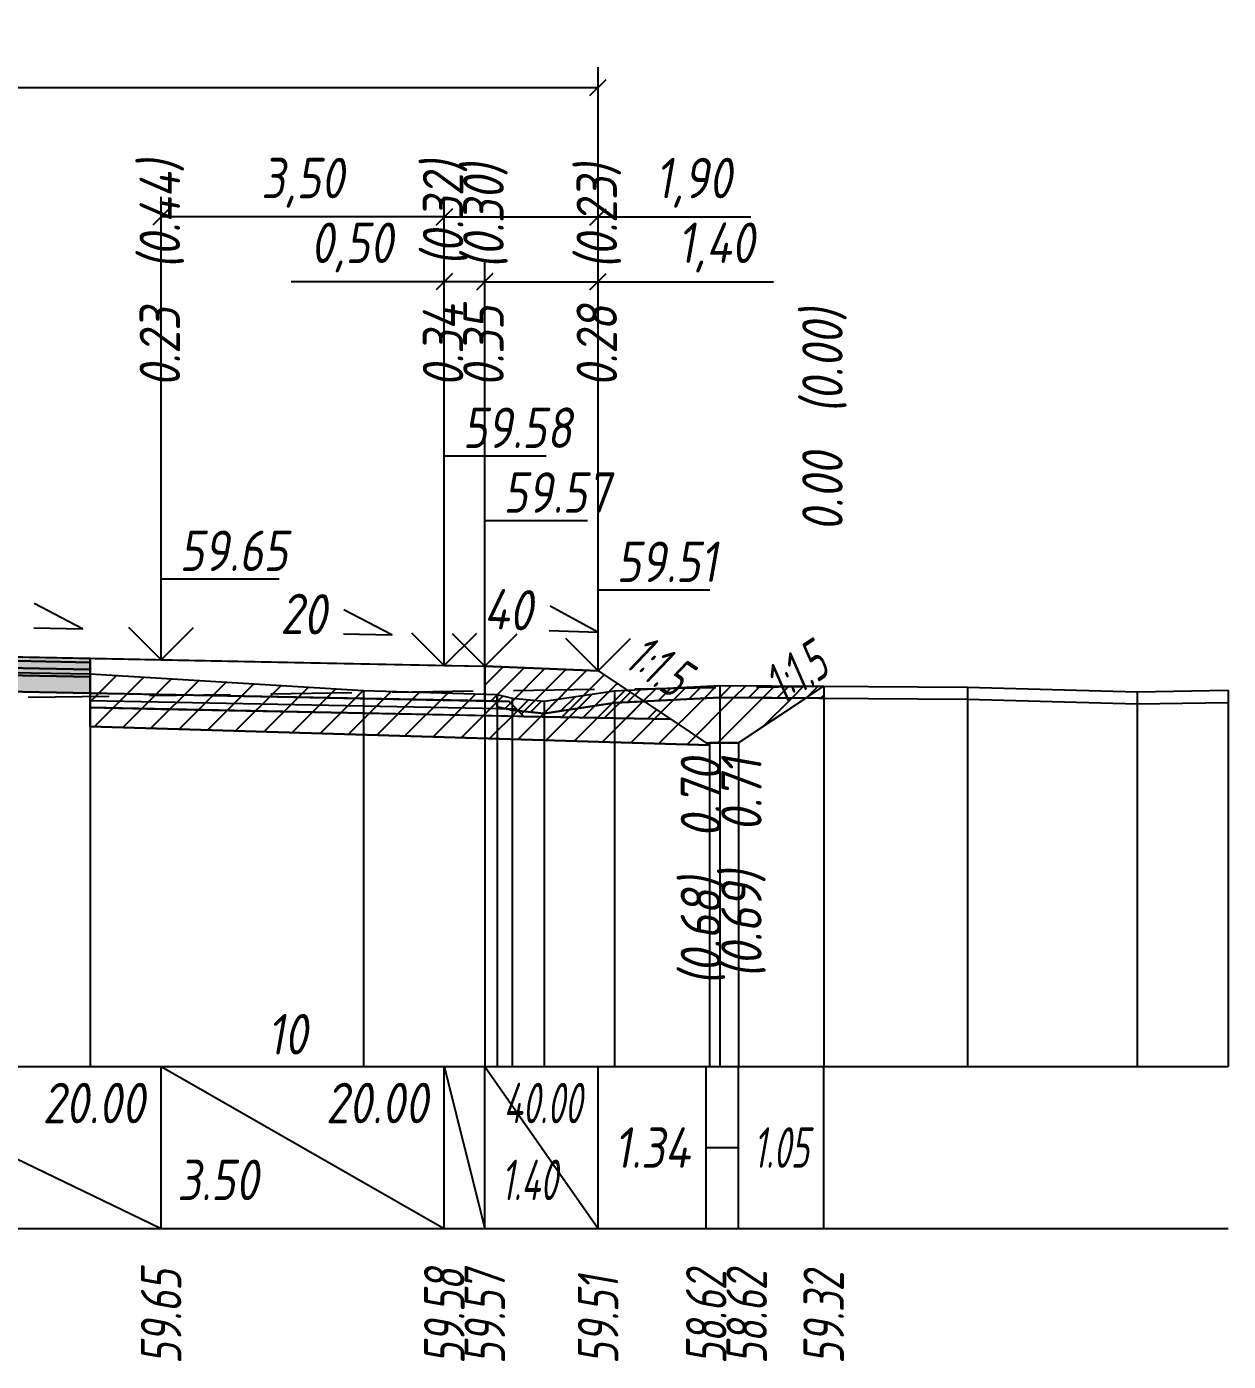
# Model space of a CAD drawing. Extents: x -717 to 1451, y -133302 to 233.
# Drawn here: x 169 to 243.2, y -63834.2 to -63751.8 of the extents above; entities that cross this region are included whole.
import ezdxf
from ezdxf.enums import TextEntityAlignment as Align

# ---------------------------------------------------------------- set-up
doc = ezdxf.new("R2010")
doc.units = 0
doc.linetypes.add('штриховая', pattern=[0.75, 0.5, -0.25])
for name, color, linetype in [('Интерполированный поперечник', 2, 'Continuous'), ('Код_514', 1, 'Continuous'), ('Контур_0', 7, 'Continuous'), ('Контур_2521', 7, 'Continuous'), ('Контур_2564', 7, 'Continuous'), ('Контур_2660', 7, 'Continuous'), ('Контур_2665', 7, 'Continuous'), ('Контур_400', 7, 'Continuous'), ('Контур_508', 7, 'Continuous'), ('Контур_512', 7, 'Continuous'), ('Контур_513', 7, 'Continuous'), ('Контур_818', 7, 'Continuous'), ('Красный поперечник', 1, 'Continuous'), ('Объём_2501', 7, 'Continuous'), ('Объём_2564', 7, 'Continuous'), ('Объём_2650', 7, 'Continuous'), ('Объём_2660', 7, 'Continuous'), ('Объём_2661', 7, 'Continuous'), ('Объём_2662', 7, 'Continuous'), ('Объём_2663', 7, 'Continuous'), ('Объём_2664', 7, 'Continuous'), ('Объём_2665', 7, 'Continuous'), ('Объём_2666', 7, 'Continuous'), ('Объём_2667', 7, 'Continuous'), ('Объём_2668', 7, 'Continuous'), ('Объём_2669', 7, 'Continuous'), ('Объём_2675', 7, 'Continuous'), ('Объём_2753', 7, 'Continuous'), ('Откосы', 7, 'Continuous'), ('Отметки покрытия', 7, 'Continuous'), ('Рабочие отметки', 7, 'Continuous'), ('Рабочие отметки доп.', 7, 'Continuous'), ('Слои выравнивания', 7, 'Continuous'), ('Таблица', 7, 'Continuous'), ('Уклоны проезжей части', 7, 'Continuous'), ('Черный поперечник', 3, 'Continuous')]:
    doc.layers.add(name, color=color, linetype=linetype)
for name, color, linetype, true_color in [('Контур_2540', 2, 'Continuous', 0xffff00), ('Контур_2560', 2, 'Continuous', 0xffff00), ('Контур_2561', 7, 'Continuous', 0xff8040), ('Контур_2562', 3, 'Continuous', 0x00ff00), ('Контур_2563', 7, 'Continuous', 0xff8000), ('Контур_2570', 7, 'Continuous', 0x80ff00), ('Контур_2725', 7, 'Continuous', 0x323232), ('Контур_2736', 4, 'Continuous', 0x00ffff), ('Контур_2737', 4, 'Continuous', 0x00ffff), ('Контур_2738', 4, 'Continuous', 0x00ffff), ('Контур_2739', 4, 'Continuous', 0x00ffff), ('Контур_2741', 4, 'Continuous', 0x00ffff), ('Контур_2742', 4, 'Continuous', 0x00ffff), ('Контур_2743', 4, 'Continuous', 0x00ffff), ('Контур_2744', 7, 'Continuous', 0xa4ffff), ('Контур_2745', 7, 'Continuous', 0xa4ffff), ('Контур_2747', 4, 'Continuous', 0x00ffff), ('Контур_2748', 4, 'Continuous', 0x00ffff), ('Контур_2749', 4, 'Continuous', 0x00ffff), ('Контур_2750', 4, 'Continuous', 0x00ffff), ('Контур_2751', 4, 'Continuous', 0x00ffff), ('Контур_2752', 4, 'Continuous', 0x00ffff), ('Контур_2760', 7, 'Continuous', 0x323232), ('Контур_2761', 7, 'Continuous', 0x323232), ('Контур_2762', 7, 'Continuous', 0x323232), ('Контур_2763', 7, 'Continuous', 0x323232), ('Контур_402', 7, 'Continuous', 0xff6464), ('Контур_703', 4, 'Continuous', 0x00ffff), ('Контур_705', 4, 'Continuous', 0x00ffff), ('Контур_707', 4, 'Continuous', 0x00ffff), ('Контур_720', 131, 'Continuous', 0xaaffff), ('Объём_2500', 7, 'Continuous', 0xc0c0c0), ('Объём_2520', 7, 'Continuous', 0x80ffff), ('Объём_2540', 2, 'Continuous', 0xffff00), ('Объём_2560', 2, 'Continuous', 0xffff00), ('Объём_2561', 7, 'Continuous', 0xff8040), ('Объём_2562', 3, 'Continuous', 0x00ff00), ('Объём_2563', 7, 'Continuous', 0xff8000), ('Объём_2570', 7, 'Continuous', 0x80ff00), ('Объём_2600', 7, 'Continuous', 0x808000), ('Объём_2746', 2, 'Continuous', 0xffff00)]:
    doc.layers.add(name, color=color, linetype=linetype, true_color=true_color)
doc.styles.get("Standard").update_dxf_attribs({"font": 'txt', "height": 2.5})
doc.styles.add('М', font='romand.shx', dxfattribs={"width": 0.8, "oblique": 10, "height": 2.5})
doc.dimstyles.new('ISO-25', dxfattribs={"dimtxt": 2.5, "dimasz": 2.5, "dimexe": 1.25, "dimexo": 0.625, "dimtad": 1, "dimtxsty": 'Standard', "dimcen": 2.5, "dimadec": 0, "dimazin": 0, "dimtfac": 1, "dimtmove": 0, "dimatfit": 3, "dimfxl": 1, "dimarcsym": 0})

# ---------------------------------------------------------------- blocks, each defined once
blk = doc.blocks.new('_Oblique')
at = {"color": 0, "linetype": 'ByBlock', "lineweight": -2}
blk.add_line((-0.5, -0.5), (0.5, 0.5), dxfattribs=at)
blk = doc.blocks.new('*D1534')
at = {"color": 0, "lineweight": -2, "transparency": 16777216}
for p, q in [((197.274, -63790.701), (197.274, -63766.261)), ((204.274, -63790.981), (204.274, -63766.261)), ((197.274, -63767.511), (204.274, -63767.511)), ((204.274, -63767.511), (215.108, -63767.511))]:
    blk.add_line(p, q, dxfattribs=at)
at = {"layer": 'Defpoints', "color": 0, "transparency": 16777216}
for p in [(204.274, -63767.511), (197.274, -63791.326), (204.274, -63791.606)]:
    blk.add_point(p, dxfattribs=at)
at = {"color": 0, "lineweight": -2, "transparency": 16777216, "rotation": 180}
blk.add_blockref('_Oblique', (197.274, -63767.511), dxfattribs=at)
at = {"color": 0, "lineweight": -2, "transparency": 16777216}
blk.add_blockref('_Oblique', (204.274, -63767.511), dxfattribs=at)
at = {"color": 0, "transparency": 16777216, "insert": (211.568, -63765.398), "char_height": 2.5, "width": 8.75, "attachment_point": 5, "style": 'М'}
blk.add_mtext('1,40', dxfattribs=at)
blk = doc.blocks.new('*D1536')
at = {"color": 0, "lineweight": -2, "transparency": 16777216}
for p, q in [((194.774, -63790.651), (194.774, -63766.261)), ((197.274, -63790.701), (197.274, -63766.261)), ((194.774, -63767.511), (185.307, -63767.511)), ((197.274, -63767.511), (194.774, -63767.511))]:
    blk.add_line(p, q, dxfattribs=at)
at = {"layer": 'Defpoints', "color": 0, "transparency": 16777216}
for p in [(197.274, -63767.511), (194.774, -63791.276), (197.274, -63791.326)]:
    blk.add_point(p, dxfattribs=at)
at = {"color": 0, "lineweight": -2, "transparency": 16777216, "rotation": 180}
blk.add_blockref('_Oblique', (194.774, -63767.511), dxfattribs=at)
at = {"color": 0, "lineweight": -2, "transparency": 16777216}
blk.add_blockref('_Oblique', (197.274, -63767.511), dxfattribs=at)
at = {"color": 0, "transparency": 16777216, "insert": (189.068, -63765.398), "char_height": 2.5, "width": 9.16667, "attachment_point": 5, "style": 'М'}
blk.add_mtext('0,50', dxfattribs=at)
blk = doc.blocks.new('*D1538')
at = {"color": 0, "lineweight": -2, "transparency": 16777216}
for p, q in [((177.274, -63790.301), (177.274, -63762.261)), ((194.774, -63790.651), (194.774, -63762.261)), ((194.774, -63763.511), (177.274, -63763.511))]:
    blk.add_line(p, q, dxfattribs=at)
at = {"layer": 'Defpoints', "color": 0, "transparency": 16777216}
for p in [(177.274, -63763.511), (177.274, -63790.926), (194.774, -63791.276)]:
    blk.add_point(p, dxfattribs=at)
at = {"color": 0, "lineweight": -2, "transparency": 16777216, "rotation": 180}
blk.add_blockref('_Oblique', (177.274, -63763.511), dxfattribs=at)
at = {"color": 0, "lineweight": -2, "transparency": 16777216}
blk.add_blockref('_Oblique', (194.774, -63763.511), dxfattribs=at)
at = {"color": 0, "transparency": 16777216, "insert": (186.024, -63761.398), "char_height": 2.5, "width": 9.58333, "attachment_point": 5, "style": 'М'}
blk.add_mtext('3,50', dxfattribs=at)
blk = doc.blocks.new('*D1539')
at = {"color": 0, "lineweight": -2, "transparency": 16777216}
for p, q in [((194.774, -63790.651), (194.774, -63762.261)), ((204.274, -63790.981), (204.274, -63762.261)), ((194.774, -63763.511), (204.274, -63763.511)), ((204.274, -63763.511), (213.723, -63763.511))]:
    blk.add_line(p, q, dxfattribs=at)
at = {"layer": 'Defpoints', "color": 0, "transparency": 16777216}
for p in [(194.774, -63763.511), (194.774, -63791.276), (204.274, -63791.606)]:
    blk.add_point(p, dxfattribs=at)
at = {"color": 0, "lineweight": -2, "transparency": 16777216, "rotation": 180}
blk.add_blockref('_Oblique', (194.774, -63763.511), dxfattribs=at)
at = {"color": 0, "lineweight": -2, "transparency": 16777216}
blk.add_blockref('_Oblique', (204.274, -63763.511), dxfattribs=at)
at = {"color": 0, "transparency": 16777216, "insert": (210.183, -63761.398), "char_height": 2.5, "width": 8.75, "attachment_point": 5, "style": 'М'}
blk.add_mtext('1,90', dxfattribs=at)
blk = doc.blocks.new('*D1541')
at = {"color": 0, "lineweight": -2, "transparency": 16777216}
for p, q in [((108.774, -63790.981), (108.774, -63754.261)), ((204.274, -63790.981), (204.274, -63754.261)), ((108.774, -63755.511), (204.274, -63755.511))]:
    blk.add_line(p, q, dxfattribs=at)
at = {"layer": 'Defpoints', "color": 0, "transparency": 16777216}
for p in [(204.274, -63755.511), (108.774, -63791.606), (204.274, -63791.606)]:
    blk.add_point(p, dxfattribs=at)
at = {"color": 0, "lineweight": -2, "transparency": 16777216, "rotation": 180}
blk.add_blockref('_Oblique', (108.774, -63755.511), dxfattribs=at)
at = {"color": 0, "lineweight": -2, "transparency": 16777216}
blk.add_blockref('_Oblique', (204.274, -63755.511), dxfattribs=at)
at = {"color": 0, "transparency": 16777216, "insert": (156.524, -63753.398), "char_height": 2.5, "width": 10.41667, "attachment_point": 5, "style": 'М'}
blk.add_mtext('19,10', dxfattribs=at)

msp = doc.modelspace()

# ---------------------------------------------------------------- hatches: boundary and pattern name
at = {"layer": 'Объём_2563'}
h = msp.add_hatch(dxfattribs=at)
h.set_pattern_fill('ANSI31', color=256, scale=0.3)
h.paths.add_polyline_path([(199.692, -63794.362), (198.774, -63793.444), (197.274, -63793.414), (197.274, -63791.264), (204.274, -63791.544), (208.774, -63794.544)])
at = {"layer": 'Объём_2570'}
h = msp.add_hatch(dxfattribs=at)
h.set_pattern_fill('ANSI31', color=256, scale=0.2)
h.paths.add_polyline_path([(218.214, -63793.246), (211.797, -63793.202), (205.292, -63793.535), (200.952, -63794.183), (198.967, -63793.98), (198.048, -63793.773), (198.048, -63793.023), (198.967, -63793.23), (200.952, -63793.433), (205.292, -63792.785), (211.797, -63792.452), (218.214, -63792.496)])
at = {"layer": 'Объём_2600'}
h = msp.add_hatch(dxfattribs=at)
h.set_pattern_fill('ANSI31', color=6, scale=0.4)
h.paths.add_polyline_path([(212.958, -63796), (211.165, -63796), (211.165, -63796.138), (172.892, -63794.99), (172.892, -63791.727), (189.775, -63792.762), (198.048, -63793.023), (198.048, -63793.773), (198.967, -63793.98), (200.952, -63794.183), (205.292, -63793.535), (211.797, -63793.202), (217.101, -63793.238)])
h = msp.add_hatch(dxfattribs=at)
h.set_pattern_fill('HONEY', color=5, scale=0.3)
h.paths.add_polyline_path([(217.101, -63793.238), (218.214, -63792.496), (218.214, -63793.246)])
h = msp.add_hatch(dxfattribs=at)
h.set_pattern_fill('HONEY', color=5, scale=0.3)
h.paths.add_polyline_path([(217.101, -63793.238), (218.214, -63792.496), (218.214, -63793.246)])
at = {"layer": 'Слои выравнивания'}
for color, points in [(2, [(156.524, -63790.449), (165.576, -63790.63), (172.892, -63790.776), (172.892, -63791.026), (165.576, -63790.88), (156.524, -63790.699)]), (3, [(156.524, -63790.699), (165.576, -63790.88), (172.892, -63791.026), (172.892, -63791.476), (165.576, -63791.33), (156.524, -63791.149)]), (4, [(156.524, -63791.149), (165.576, -63791.33), (172.892, -63791.476), (172.892, -63791.926), (165.576, -63791.78), (156.524, -63791.599)]), (5, [(156.524, -63791.599), (165.576, -63791.78), (172.892, -63791.926), (172.892, -63792.926), (165.576, -63792.78), (156.524, -63792.599)])]:
    msp.add_hatch(color=color, dxfattribs=at).paths.add_polyline_path(points)

# ---------------------------------------------------------------- linework, layer by layer
at = {"layer": 'Интерполированный поперечник', "linetype": 'штриховая', "ltscale": 10, "flags": 128}
msp.add_lwpolyline([(86.566, -63794.315), (218.214, -63792.496)], dxfattribs=at)
at = {"layer": 'Код_514'}
for p, q in [((156.524, -63816), (177.274, -63826)), ((177.274, -63826), (177.274, -63816)), ((177.274, -63816), (194.774, -63826)), ((194.774, -63826), (194.774, -63816)), ((194.774, -63816), (197.274, -63826)), ((197.274, -63826), (197.274, -63816)), ((197.274, -63816), (204.274, -63826)), ((204.274, -63826), (204.274, -63816)), ((210.958, -63826), (210.958, -63816)), ((212.958, -63826), (212.958, -63816)), ((218.214, -63826), (218.214, -63816)), ((210.958, -63821), (212.958, -63821))]:
    msp.add_line(p, q, dxfattribs=at)
at = {"layer": 'Контур_0', "flags": 128}
for points in [[(172.892, -63790.776), (197.274, -63791.264), (197.274, -63793.414), (172.892, -63792.926), (172.892, -63790.776), (172.892, -63790.776)], [(204.274, -63791.544), (205.956, -63792.665), (205.956, -63792.665), (205.956, -63792.665), (205.956, -63792.665), (205.956, -63792.665), (205.956, -63792.665), (205.956, -63792.665), (205.956, -63792.665), (205.956, -63792.665), (205.956, -63792.665), (205.956, -63792.665), (205.956, -63792.665), (205.956, -63792.665), (205.956, -63792.665), (210.958, -63796)], [(204.274, -63791.544), (205.956, -63792.665), (205.956, -63792.665), (205.956, -63792.665), (205.956, -63792.665), (205.956, -63792.665), (205.956, -63792.665), (205.956, -63792.665), (205.956, -63792.665), (205.956, -63792.665), (205.956, -63792.665), (205.956, -63792.665), (205.956, -63792.665), (205.956, -63792.665), (205.956, -63792.665), (210.958, -63796), (212.958, -63796), (218.214, -63792.496), (218.214, -63792.496), (218.214, -63792.496), (218.214, -63792.496), (218.214, -63792.496), (218.214, -63792.496), (218.214, -63792.496), (218.214, -63792.496), (218.214, -63792.496), (218.214, -63792.496), (218.214, -63792.496), (218.214, -63792.496), (218.214, -63792.496)], [(177.274, -63793.014), (198.774, -63793.444), (199.692, -63794.362), (172.892, -63793.826), (172.892, -63792.926), (177.274, -63793.014), (177.274, -63793.014)], [(197.274, -63793.414), (198.774, -63793.444), (199.692, -63794.362), (208.774, -63794.544)]]:
    msp.add_lwpolyline(points, dxfattribs=at)
at = {"layer": 'Контур_2521', "color": 250, "flags": 128}
msp.add_lwpolyline([(172.892, -63793.376), (199.233, -63793.903)], dxfattribs=at)
at = {"layer": 'Контур_2540', "flags": 128}
msp.add_lwpolyline([(177.274, -63793.914), (208.774, -63794.544), (211.165, -63796.138), (172.892, -63794.99), (172.892, -63793.826), (177.274, -63793.914), (177.274, -63793.914)], dxfattribs=at)
at = {"layer": 'Контур_2560', "flags": 128}
msp.add_lwpolyline([(197.274, -63791.264), (204.274, -63791.544), (204.274, -63791.544), (204.274, -63791.544)], dxfattribs=at)
at = {"layer": 'Контур_2561', "flags": 128}
msp.add_lwpolyline([(197.274, -63791.264), (197.274, -63791.264), (204.274, -63791.544), (204.274, -63791.544), (197.274, -63791.264)], dxfattribs=at)
at = {"layer": 'Контур_2562', "flags": 128}
msp.add_lwpolyline([(204.274, -63791.544), (204.274, -63791.544), (204.274, -63791.544), (204.274, -63791.544), (204.274, -63791.544)], dxfattribs=at)
at = {"layer": 'Контур_2563', "flags": 128}
msp.add_lwpolyline([(199.692, -63794.362), (198.774, -63793.444), (197.274, -63793.414), (197.274, -63791.264), (204.274, -63791.544), (208.774, -63794.544), (199.692, -63794.362), (199.692, -63794.362)], dxfattribs=at)
at = {"layer": 'Контур_2564', "flags": 128}
msp.add_lwpolyline([(197.274, -63791.264), (204.274, -63791.544)], dxfattribs=at)
at = {"layer": 'Контур_2570', "flags": 128}
msp.add_lwpolyline([(165.576, -63791.61), (172.892, -63791.727), (189.775, -63792.762), (198.048, -63793.023), (198.048, -63793.773), (198.967, -63793.98), (200.952, -63794.183), (205.292, -63793.535), (211.797, -63793.202), (227.107, -63793.308), (237.591, -63793.592), (243.214, -63793.497)], dxfattribs=at)
at = {"layer": 'Контур_2660', "flags": 128}
msp.add_lwpolyline([(172.892, -63794.99), (211.165, -63796.138)], dxfattribs=at)
at = {"layer": 'Контур_2665', "flags": 128}
msp.add_lwpolyline([(204.274, -63791.544), (204.274, -63791.544)], dxfattribs=at)
at = {"layer": 'Контур_2725', "flags": 128}
msp.add_lwpolyline([(128.071, -63793.168), (135.774, -63793.014), (135.9, -63793.011), (151.072, -63792.708), (156.524, -63792.599), (165.576, -63792.78), (172.892, -63792.926)], dxfattribs=at)
at = {"layer": 'Контур_2736', "flags": 128}
for points in [[(204.274, -63791.544), (205.956, -63792.665)], [(205.956, -63792.665), (210.958, -63796)]]:
    msp.add_lwpolyline(points, dxfattribs=at)
at = {"layer": 'Контур_2737', "flags": 128}
msp.add_lwpolyline([(205.956, -63792.665), (205.956, -63792.665)], dxfattribs=at)
at = {"layer": 'Контур_2738', "flags": 128}
msp.add_lwpolyline([(205.956, -63792.665), (205.956, -63792.665)], dxfattribs=at)
at = {"layer": 'Контур_2739', "flags": 128}
msp.add_lwpolyline([(205.956, -63792.665), (205.956, -63792.665)], dxfattribs=at)
at = {"layer": 'Контур_2741', "flags": 128}
msp.add_lwpolyline([(218.214, -63792.496), (218.214, -63792.496)], dxfattribs=at)
at = {"layer": 'Контур_2742', "flags": 128}
msp.add_lwpolyline([(218.214, -63792.496), (218.214, -63792.496)], dxfattribs=at)
at = {"layer": 'Контур_2743', "flags": 128}
msp.add_lwpolyline([(218.214, -63792.496), (218.214, -63792.496)], dxfattribs=at)
at = {"layer": 'Контур_2744', "flags": 128}
msp.add_lwpolyline([(218.214, -63792.496), (218.214, -63792.496)], dxfattribs=at)
msp.add_lwpolyline([(218.214, -63792.496), (218.214, -63792.496)], dxfattribs=at)
msp.add_lwpolyline([(218.214, -63792.496), (218.214, -63792.496)], dxfattribs=at)
msp.add_lwpolyline([(218.214, -63792.496), (218.214, -63792.496)], dxfattribs=at)
msp.add_lwpolyline([(218.214, -63792.496), (218.214, -63792.496)], dxfattribs=at)
msp.add_lwpolyline([(218.214, -63792.496), (218.214, -63792.496)], dxfattribs=at)
at = {"layer": 'Контур_2745', "flags": 128}
msp.add_lwpolyline([(205.956, -63792.665), (205.956, -63792.665)], dxfattribs=at)
msp.add_lwpolyline([(205.956, -63792.665), (205.956, -63792.665)], dxfattribs=at)
msp.add_lwpolyline([(205.956, -63792.665), (205.956, -63792.665)], dxfattribs=at)
msp.add_lwpolyline([(205.956, -63792.665), (205.956, -63792.665)], dxfattribs=at)
msp.add_lwpolyline([(205.956, -63792.665), (205.956, -63792.665)], dxfattribs=at)
msp.add_lwpolyline([(205.956, -63792.665), (205.956, -63792.665)], dxfattribs=at)
at = {"layer": 'Контур_2747', "flags": 128}
msp.add_lwpolyline([(205.956, -63792.665), (205.956, -63792.665)], dxfattribs=at)
at = {"layer": 'Контур_2748', "flags": 128}
msp.add_lwpolyline([(205.956, -63792.665), (205.956, -63792.665)], dxfattribs=at)
at = {"layer": 'Контур_2749', "flags": 128}
msp.add_lwpolyline([(205.956, -63792.665), (205.956, -63792.665)], dxfattribs=at)
at = {"layer": 'Контур_2750', "flags": 128}
msp.add_lwpolyline([(218.214, -63792.496), (218.214, -63792.496)], dxfattribs=at)
at = {"layer": 'Контур_2751', "flags": 128}
msp.add_lwpolyline([(218.214, -63792.496), (218.214, -63792.496)], dxfattribs=at)
at = {"layer": 'Контур_2752', "flags": 128}
msp.add_lwpolyline([(218.214, -63792.496), (218.214, -63792.496)], dxfattribs=at)
at = {"layer": 'Контур_2760', "flags": 128}
msp.add_lwpolyline([(128.071, -63791.018), (135.774, -63790.864), (135.9, -63790.861), (151.072, -63790.558), (156.524, -63790.449), (165.576, -63790.63), (172.892, -63790.776)], dxfattribs=at)
at = {"layer": 'Контур_2761', "flags": 128}
msp.add_lwpolyline([(128.071, -63791.268), (135.774, -63791.114), (135.9, -63791.111), (151.072, -63790.808), (156.524, -63790.699), (165.576, -63790.88), (172.892, -63791.026)], dxfattribs=at)
at = {"layer": 'Контур_2762', "flags": 128}
msp.add_lwpolyline([(128.071, -63791.718), (135.774, -63791.564), (135.9, -63791.561), (151.072, -63791.258), (156.524, -63791.149), (165.576, -63791.33), (172.892, -63791.476)], dxfattribs=at)
at = {"layer": 'Контур_2763', "flags": 128}
msp.add_lwpolyline([(128.071, -63792.168), (135.774, -63792.014), (135.9, -63792.011), (151.072, -63791.708), (156.524, -63791.599), (165.576, -63791.78), (172.892, -63791.926)], dxfattribs=at)
at = {"layer": 'Контур_400', "flags": 128}
msp.add_lwpolyline([(156.524, -63790.449), (177.274, -63790.864), (194.774, -63791.214), (194.774, -63791.214), (194.774, -63791.214), (194.774, -63791.214), (194.774, -63791.214), (194.774, -63791.214), (197.274, -63791.264)], dxfattribs=at)
at = {"layer": 'Контур_402', "flags": 128}
msp.add_lwpolyline([(105, -63796.045), (128.071, -63795.353), (128.071, -63793.168), (156.524, -63792.599), (172.892, -63792.926), (172.892, -63794.99), (211.165, -63796.138)], dxfattribs=at)
at = {"layer": 'Контур_508', "flags": 128}
msp.add_lwpolyline([(105, -63796.045), (128.071, -63795.353), (128.071, -63793.168), (156.524, -63792.599), (172.892, -63792.926), (172.892, -63794.99), (211.165, -63796.138), (211.165, -63796), (212.958, -63796), (218.214, -63792.496)], dxfattribs=at)
at = {"layer": 'Контур_512', "flags": 128}
msp.add_lwpolyline([(172.892, -63794.99), (211.165, -63796.138), (211.165, -63796), (212.958, -63796), (218.214, -63792.496)], dxfattribs=at)
at = {"layer": 'Контур_513', "flags": 128}
msp.add_lwpolyline([(105, -63796.045), (128.071, -63795.353), (128.071, -63793.168), (156.524, -63792.599), (172.892, -63792.926), (172.892, -63794.99), (211.165, -63796.138), (211.165, -63796), (212.958, -63796), (218.214, -63792.496)], dxfattribs=at)
at = {"layer": 'Контур_703', "flags": 128}
msp.add_lwpolyline([(204.274, -63791.544), (205.956, -63792.665)], dxfattribs=at)
at = {"layer": 'Контур_705', "flags": 128}
msp.add_lwpolyline([(205.956, -63792.665), (205.956, -63792.665)], dxfattribs=at)
at = {"layer": 'Контур_707', "flags": 128}
msp.add_lwpolyline([(212.958, -63796), (218.214, -63792.496)], dxfattribs=at)
at = {"layer": 'Контур_720', "flags": 128}
msp.add_lwpolyline([(210.958, -63796), (212.958, -63796)], dxfattribs=at)
at = {"layer": 'Контур_818', "flags": 128}
msp.add_lwpolyline([(105, -63792.785), (111.718, -63792.467), (128.071, -63791.812), (135.9, -63791.671), (151.072, -63791.317), (156.524, -63791.427), (165.576, -63791.61), (172.892, -63791.727), (189.775, -63792.762), (198.048, -63793.023), (198.048, -63793.773), (198.967, -63793.98), (200.952, -63794.183), (205.292, -63793.535), (211.797, -63793.202), (218.214, -63793.246)], dxfattribs=at)
at = {"layer": 'Красный поперечник'}
for p, q in [((156.524, -63790.449), (177.274, -63790.864)), ((177.274, -63790.864), (194.774, -63791.214)), ((194.774, -63791.214), (197.274, -63791.264)), ((197.274, -63791.264), (204.274, -63791.544)), ((204.274, -63791.544), (210.958, -63796)), ((212.958, -63796), (218.214, -63792.496)), ((218.214, -63792.496), (218.214, -63816)), ((172.892, -63794.99), (172.892, -63816)), ((210.958, -63796), (212.958, -63796)), ((211.165, -63796), (211.165, -63816)), ((211.165, -63796.138), (211.165, -63816)), ((212.958, -63796), (212.958, -63816))]:
    msp.add_line(p, q, dxfattribs=at)
at = {"layer": 'Объём_2500', "flags": 128}
msp.add_lwpolyline([(172.892, -63790.776), (197.274, -63791.264), (197.274, -63793.414), (172.892, -63792.926), (172.892, -63790.776), (172.892, -63790.776)], dxfattribs=at)
at = {"layer": 'Объём_2501', "flags": 128}
msp.add_lwpolyline([(156.524, -63790.449), (177.274, -63790.864), (194.774, -63791.214), (194.774, -63791.214), (194.774, -63791.214), (194.774, -63791.214), (194.774, -63791.214), (194.774, -63791.214), (197.274, -63791.264)], dxfattribs=at)
at = {"layer": 'Объём_2520', "color": 250, "flags": 128}
msp.add_lwpolyline([(177.274, -63793.014), (198.774, -63793.444), (199.692, -63794.362), (172.892, -63793.826), (172.892, -63792.926), (177.274, -63793.014), (177.274, -63793.014)], dxfattribs=at)
at = {"layer": 'Объём_2540', "flags": 128}
msp.add_lwpolyline([(177.274, -63793.914), (208.774, -63794.544), (211.165, -63796.138), (172.892, -63794.99), (172.892, -63793.826), (177.274, -63793.914), (177.274, -63793.914)], dxfattribs=at)
at = {"layer": 'Объём_2560', "flags": 128}
msp.add_lwpolyline([(197.274, -63791.264), (204.274, -63791.544), (204.274, -63791.544), (204.274, -63791.544)], dxfattribs=at)
at = {"layer": 'Объём_2561', "flags": 128}
msp.add_lwpolyline([(197.274, -63791.264), (197.274, -63791.264), (204.274, -63791.544), (204.274, -63791.544), (197.274, -63791.264)], dxfattribs=at)
at = {"layer": 'Объём_2562', "flags": 128}
msp.add_lwpolyline([(204.274, -63791.544), (204.274, -63791.544), (204.274, -63791.544), (204.274, -63791.544), (204.274, -63791.544)], dxfattribs=at)
at = {"layer": 'Объём_2563', "color": 250, "flags": 128}
msp.add_lwpolyline([(199.692, -63794.362), (198.774, -63793.444), (197.274, -63793.414), (197.274, -63791.264), (204.274, -63791.544), (208.774, -63794.544), (199.692, -63794.362), (199.692, -63794.362)], dxfattribs=at)
at = {"layer": 'Объём_2564', "flags": 128}
msp.add_lwpolyline([(197.274, -63791.264), (204.274, -63791.544)], dxfattribs=at)
at = {"layer": 'Объём_2570', "flags": 128}
msp.add_lwpolyline([(218.214, -63793.246), (211.797, -63793.202), (205.292, -63793.535), (200.952, -63794.183), (198.967, -63793.98), (198.048, -63793.773), (198.048, -63793.023), (198.967, -63793.23), (200.952, -63793.433), (205.292, -63792.785), (211.797, -63792.452), (218.214, -63792.496), (218.214, -63793.246), (218.214, -63793.246)], dxfattribs=at)
at = {"layer": 'Объём_2600', "color": 5, "flags": 128}
msp.add_lwpolyline([(217.101, -63793.238), (218.214, -63792.496), (218.214, -63793.246), (217.101, -63793.238), (217.101, -63793.238)], dxfattribs=at)
at = {"layer": 'Объём_2650', "color": 6, "flags": 128}
msp.add_lwpolyline([(212.958, -63796), (211.165, -63796), (211.165, -63796.138), (172.892, -63794.99), (172.892, -63791.727), (189.775, -63792.762), (198.048, -63793.023), (198.048, -63793.773), (198.967, -63793.98), (200.952, -63794.183), (205.292, -63793.535), (211.797, -63793.202), (217.101, -63793.238), (212.958, -63796), (212.958, -63796)], dxfattribs=at)
at = {"layer": 'Объём_2660', "flags": 128}
msp.add_lwpolyline([(172.892, -63794.99), (211.165, -63796.138)], dxfattribs=at)
at = {"layer": 'Объём_2661', "flags": 128}
msp.add_lwpolyline([(204.274, -63791.544), (205.956, -63792.665), (210.958, -63796)], dxfattribs=at)
at = {"layer": 'Объём_2662', "flags": 128}
msp.add_lwpolyline([(212.958, -63796), (218.214, -63792.496)], dxfattribs=at)
at = {"layer": 'Объём_2663', "flags": 128}
msp.add_lwpolyline([(210.958, -63796), (212.958, -63796)], dxfattribs=at)
at = {"layer": 'Объём_2664', "flags": 128}
msp.add_lwpolyline([(210.958, -63796), (212.958, -63796)], dxfattribs=at)
at = {"layer": 'Объём_2665', "flags": 128}
msp.add_lwpolyline([(204.274, -63791.544), (204.274, -63791.544)], dxfattribs=at)
at = {"layer": 'Объём_2666', "flags": 128}
for points in [[(204.274, -63791.544), (205.956, -63792.665)], [(205.956, -63792.665), (210.958, -63796)]]:
    msp.add_lwpolyline(points, dxfattribs=at)
at = {"layer": 'Объём_2667', "flags": 128}
for points in [[(218.214, -63792.496), (218.214, -63792.496)], [(205.956, -63792.665), (205.956, -63792.665)]]:
    msp.add_lwpolyline(points, dxfattribs=at)
at = {"layer": 'Объём_2668', "flags": 128}
for points in [[(218.214, -63792.496), (218.214, -63792.496)], [(205.956, -63792.665), (205.956, -63792.665)]]:
    msp.add_lwpolyline(points, dxfattribs=at)
at = {"layer": 'Объём_2669', "flags": 128}
for points in [[(218.214, -63792.496), (218.214, -63792.496)], [(205.956, -63792.665), (205.956, -63792.665)]]:
    msp.add_lwpolyline(points, dxfattribs=at)
at = {"layer": 'Объём_2675', "flags": 128}
for points in [[(218.214, -63792.496), (218.214, -63792.496)], [(218.214, -63792.496), (218.214, -63792.496)], [(218.214, -63792.496), (218.214, -63792.496)], [(218.214, -63792.496), (218.214, -63792.496)], [(218.214, -63792.496), (218.214, -63792.496)], [(218.214, -63792.496), (218.214, -63792.496)], [(205.956, -63792.665), (205.956, -63792.665)], [(205.956, -63792.665), (205.956, -63792.665)], [(205.956, -63792.665), (205.956, -63792.665)], [(205.956, -63792.665), (205.956, -63792.665)], [(205.956, -63792.665), (205.956, -63792.665)], [(205.956, -63792.665), (205.956, -63792.665)]]:
    msp.add_lwpolyline(points, dxfattribs=at)
at = {"layer": 'Объём_2746', "flags": 128}
msp.add_lwpolyline([(198.967, -63793.98), (200.952, -63794.183), (205.292, -63793.535), (207.12, -63793.441), (210.958, -63796), (211.165, -63796), (211.165, -63796.138), (172.892, -63794.99), (172.892, -63791.727), (189.775, -63792.762), (198.048, -63793.023), (198.048, -63793.773), (198.967, -63793.98), (198.967, -63793.98)], dxfattribs=at)
at = {"layer": 'Объём_2753', "flags": 128}
msp.add_lwpolyline([(172.892, -63790.776), (172.892, -63790.776)], dxfattribs=at)
at = {"layer": 'Откосы', "color": 1, "flags": 128}
for points in [[(169.412, -63788.89), (172.412, -63788.95), (169.442, -63787.39)], [(201.254, -63789.049), (204.252, -63789.169), (201.314, -63787.55)], [(188.537, -63789.272), (191.537, -63789.332), (188.567, -63787.773)]]:
    msp.add_lwpolyline(points, dxfattribs=at)
at = {"layer": 'Отметки покрытия', "color": 1}
for p, q in [((194.774, -63791.214), (194.774, -63778.264)), ((194.774, -63778.264), (201.074, -63778.264)), ((197.274, -63791.264), (197.274, -63782.264)), ((197.274, -63782.264), (203.624, -63782.264)), ((177.274, -63790.864), (177.274, -63785.864)), ((177.274, -63785.864), (184.574, -63785.864)), ((204.274, -63791.544), (204.274, -63786.544)), ((204.274, -63786.544), (211.174, -63786.544)), ((177.274, -63790.864), (175.274, -63788.864)), ((177.274, -63790.864), (179.274, -63788.864)), ((194.774, -63791.214), (192.774, -63789.214)), ((194.774, -63791.214), (196.774, -63789.214)), ((197.274, -63791.264), (195.274, -63789.264)), ((197.274, -63791.264), (199.274, -63789.264)), ((204.274, -63791.544), (202.274, -63789.544)), ((204.274, -63791.544), (206.274, -63789.544))]:
    msp.add_line(p, q, dxfattribs=at)
at = {"layer": 'Слои выравнивания'}
for p, q in [((172.892, -63790.776), (172.892, -63816)), ((197.274, -63791.264), (197.274, -63816))]:
    msp.add_line(p, q, dxfattribs=at)
at = {"layer": 'Слои выравнивания', "color": 2, "flags": 128}
msp.add_lwpolyline([(156.524, -63790.449), (165.576, -63790.63), (172.892, -63790.776), (172.892, -63791.026), (165.576, -63790.88), (156.524, -63790.699)], close=True, dxfattribs=at)
at = {"layer": 'Слои выравнивания', "color": 3, "flags": 128}
msp.add_lwpolyline([(156.524, -63790.699), (165.576, -63790.88), (172.892, -63791.026), (172.892, -63791.476), (165.576, -63791.33), (156.524, -63791.149)], close=True, dxfattribs=at)
at = {"layer": 'Слои выравнивания', "color": 4, "flags": 128}
msp.add_lwpolyline([(156.524, -63791.149), (165.576, -63791.33), (172.892, -63791.476), (172.892, -63791.926), (165.576, -63791.78), (156.524, -63791.599)], close=True, dxfattribs=at)
at = {"layer": 'Слои выравнивания', "color": 5, "flags": 128}
msp.add_lwpolyline([(156.524, -63791.599), (165.576, -63791.78), (172.892, -63791.926), (172.892, -63792.926), (165.576, -63792.78), (156.524, -63792.599)], close=True, dxfattribs=at)
at = {"layer": 'Таблица'}
for p, q in [((80, -63816), (243.214, -63816)), ((80, -63826), (243.214, -63826))]:
    msp.add_line(p, q, dxfattribs=at)
at = {"layer": 'Черный поперечник', "color": 7}
for p, q in [((172.892, -63791.727), (172.892, -63816)), ((211.797, -63792.452), (211.797, -63816)), ((189.775, -63792.762), (189.775, -63816)), ((198.048, -63793.023), (198.048, -63816)), ((198.967, -63793.23), (198.967, -63816)), ((205.292, -63792.785), (205.292, -63816)), ((227.107, -63792.558), (227.107, -63816)), ((237.591, -63792.842), (237.591, -63816)), ((243.214, -63792.747), (243.214, -63816)), ((200.952, -63793.433), (200.952, -63816))]:
    msp.add_line(p, q, dxfattribs=at)
at = {"layer": 'Черный поперечник', "flags": 128}
msp.add_lwpolyline([(80, -63794.664), (81.07, -63794.636), (85.56, -63794.305), (86.566, -63794.315), (94.593, -63793.549), (103.153, -63792.872), (111.718, -63792.467), (128.071, -63791.812), (135.9, -63791.671), (151.072, -63791.317), (156.524, -63791.427), (165.576, -63791.61), (172.892, -63791.727), (189.775, -63792.762), (198.048, -63793.023), (198.967, -63793.23), (200.952, -63793.433), (205.292, -63792.785), (211.797, -63792.452), (227.107, -63792.558), (237.591, -63792.842), (243.214, -63792.747)], dxfattribs=at)

# ---------------------------------------------------------------- texts
at = {"layer": 'Код_514', "style": 'М', "oblique": 10}
for s, width, p in [('20.00', 0.8, (176.274, -63817)), ('20.00', 0.8, (193.774, -63817)), ('40.00', 0.6, (203.274, -63817))]:
    msp.add_text(s, height=2.5, dxfattribs=dict(at, width=width)).set_placement(p, align=Align.TOP_RIGHT)
for s, width, p in [('1.34', 0.8, (207.616, -63821)), ('1.05', 0.6, (215.586, -63821))]:
    msp.add_text(s, height=2.5, dxfattribs=dict(at, width=width)).set_placement(p, align=Align.MIDDLE_CENTER)
for s, width, p in [('3.50', 0.8, (178.274, -63825)), ('1.40', 0.6, (198.274, -63825))]:
    msp.add_text(s, height=2.5, dxfattribs=dict(at, width=width)).set_placement(p, align=Align.BOTTOM_LEFT)
at = {"layer": 'Код_514', "style": 'М', "oblique": 10, "width": 0.7}
for s, p in [('59.65', (177.274, -63834.382)), ('59.58', (194.774, -63834.382)), ('59.57', (197.274, -63834.382)), ('59.51', (204.274, -63834.382)), ('58.62', (210.958, -63834.382)), ('58.62', (213.458, -63834.382)), ('59.32', (218.214, -63834.382))]:
    msp.add_text(s, height=2.5, rotation=90, dxfattribs=at).set_placement(p, align=Align.MIDDLE_LEFT)
at = {"layer": 'Отметки покрытия', "color": 1, "style": 'М', "oblique": 10, "width": 0.8}
for s, p in [('59.58', (195.915, -63778.533)), ('59.57', (198.415, -63782.533)), ('59.65', (178.415, -63786.133)), ('59.51', (205.415, -63786.813))]:
    msp.add_text(s, height=2.5, dxfattribs=at).set_placement(p, align=Align.BOTTOM_LEFT)
at = {"layer": 'Рабочие отметки', "color": 1, "style": 'М', "oblique": 10, "width": 0.8}
for s, p in [('0.23', (177.196, -63774.014)), ('0.34', (194.696, -63774.014)), ('0.35', (197.196, -63774.014)), ('0.28', (204.196, -63774.014)), ('0.00', (218.136, -63782.927))]:
    msp.add_text(s, height=2.5, rotation=90, dxfattribs=at).set_placement(p, align=Align.MIDDLE_LEFT)
for s, p in [('0.70', (210.63, -63796.931)), ('0.71', (213.13, -63796.931))]:
    msp.add_text(s, height=2.5, rotation=90, dxfattribs=at).set_placement(p, align=Align.MIDDLE_RIGHT)
at = {"layer": 'Рабочие отметки доп.', "color": 1, "style": 'М', "oblique": 10, "width": 0.8}
for s, p in [('(0.44)', (177.196, -63766.714)), ('(0.32)', (194.696, -63766.514)), ('(0.30)', (197.196, -63766.714)), ('(0.23)', (204.196, -63766.714)), ('(0.00)', (218.136, -63775.627))]:
    msp.add_text(s, height=2.5, rotation=90, dxfattribs=at).set_placement(p, align=Align.MIDDLE_LEFT)
for s, p in [('(0.69)', (213.13, -63803.881)), ('(0.68)', (210.63, -63804.281))]:
    msp.add_text(s, height=2.5, rotation=90, dxfattribs=at).set_placement(p, align=Align.MIDDLE_RIGHT)
at = {"layer": 'Слои выравнивания', "style": 'М', "oblique": 10, "width": 0.8}
msp.add_text('10', height=2.5, dxfattribs=at).set_placement((185.083, -63816), align=Align.BOTTOM_CENTER)
at = {"layer": 'Уклоны проезжей части', "color": 1, "style": 'М', "oblique": 10}
for s, rotation, width, p in [('20', 358.85423, 0.8, (186.044, -63790.039)), ('40', 357.70938, 0.8, (198.662, -63789.765)), ('1:1.5', 326.30994, 0.6, (206.924, -63792.895)), ('1:1.5', 33.69007, 0.6, (217.616, -63793.325))]:
    msp.add_text(s, height=2.5, rotation=rotation, dxfattribs=dict(at, width=width)).set_placement(p, align=Align.BOTTOM_CENTER)

# ---------------------------------------------------------------- dimensions: what is measured, and where the dimension line sits
at = {"color": 5}
dim = msp.add_linear_dim(base=(204.274, -63755.511), p1=(108.774, -63791.606), p2=(204.274, -63791.606), angle=180, dimstyle='ISO-25', override={"dimasz": 1, "dimlfac": 0.2, "dimzin": 0, "dimtxsty": 'М', "dimblk1": 'Oblique', "dimblk2": 'Oblique', "dimsah": 1}, dxfattribs=at)
dim.commit()
dim.dimension.update_dxf_attribs({"geometry": '*D1541', "text_midpoint": (156.524, -63753.398)})
dim = msp.add_linear_dim(base=(177.274, -63763.511), p1=(194.774, -63791.276), p2=(177.274, -63790.926), dimstyle='ISO-25', override={"dimasz": 1, "dimlfac": 0.2, "dimzin": 0, "dimtxsty": 'М', "dimblk1": 'Oblique', "dimblk2": 'Oblique', "dimsah": 1}, dxfattribs=at)
dim.commit()
dim.dimension.update_dxf_attribs({"geometry": '*D1538', "text_midpoint": (186.024, -63761.398)})
dim = msp.add_linear_dim(base=(194.774, -63763.511), p1=(204.274, -63791.606), p2=(194.774, -63791.276), dimstyle='ISO-25', override={"dimasz": 1, "dimlfac": 0.2, "dimzin": 0, "dimtxsty": 'М', "dimblk1": 'Oblique', "dimblk2": 'Oblique', "dimsah": 1}, dxfattribs=at)
dim.commit()
dim.dimension.update_dxf_attribs({"geometry": '*D1539', "text_midpoint": (210.183, -63763.511), "dimtype": 160})
for base, p1, p2, picture, middle in [((197.274, -63767.511), (194.774, -63791.276), (197.274, -63791.326), '*D1536', (189.068, -63767.511)), ((204.274, -63767.511), (197.274, -63791.326), (204.274, -63791.606), '*D1534', (211.568, -63767.511))]:
    dim = msp.add_linear_dim(base=base, p1=p1, p2=p2, angle=180, dimstyle='ISO-25', override={"dimasz": 1, "dimlfac": 0.2, "dimzin": 0, "dimtxsty": 'М', "dimblk1": 'Oblique', "dimblk2": 'Oblique', "dimsah": 1}, dxfattribs=at)
    dim.commit()
    dim.dimension.update_dxf_attribs({"geometry": picture, "text_midpoint": middle, "dimtype": 160})

doc.saveas('drawing.dxf')
